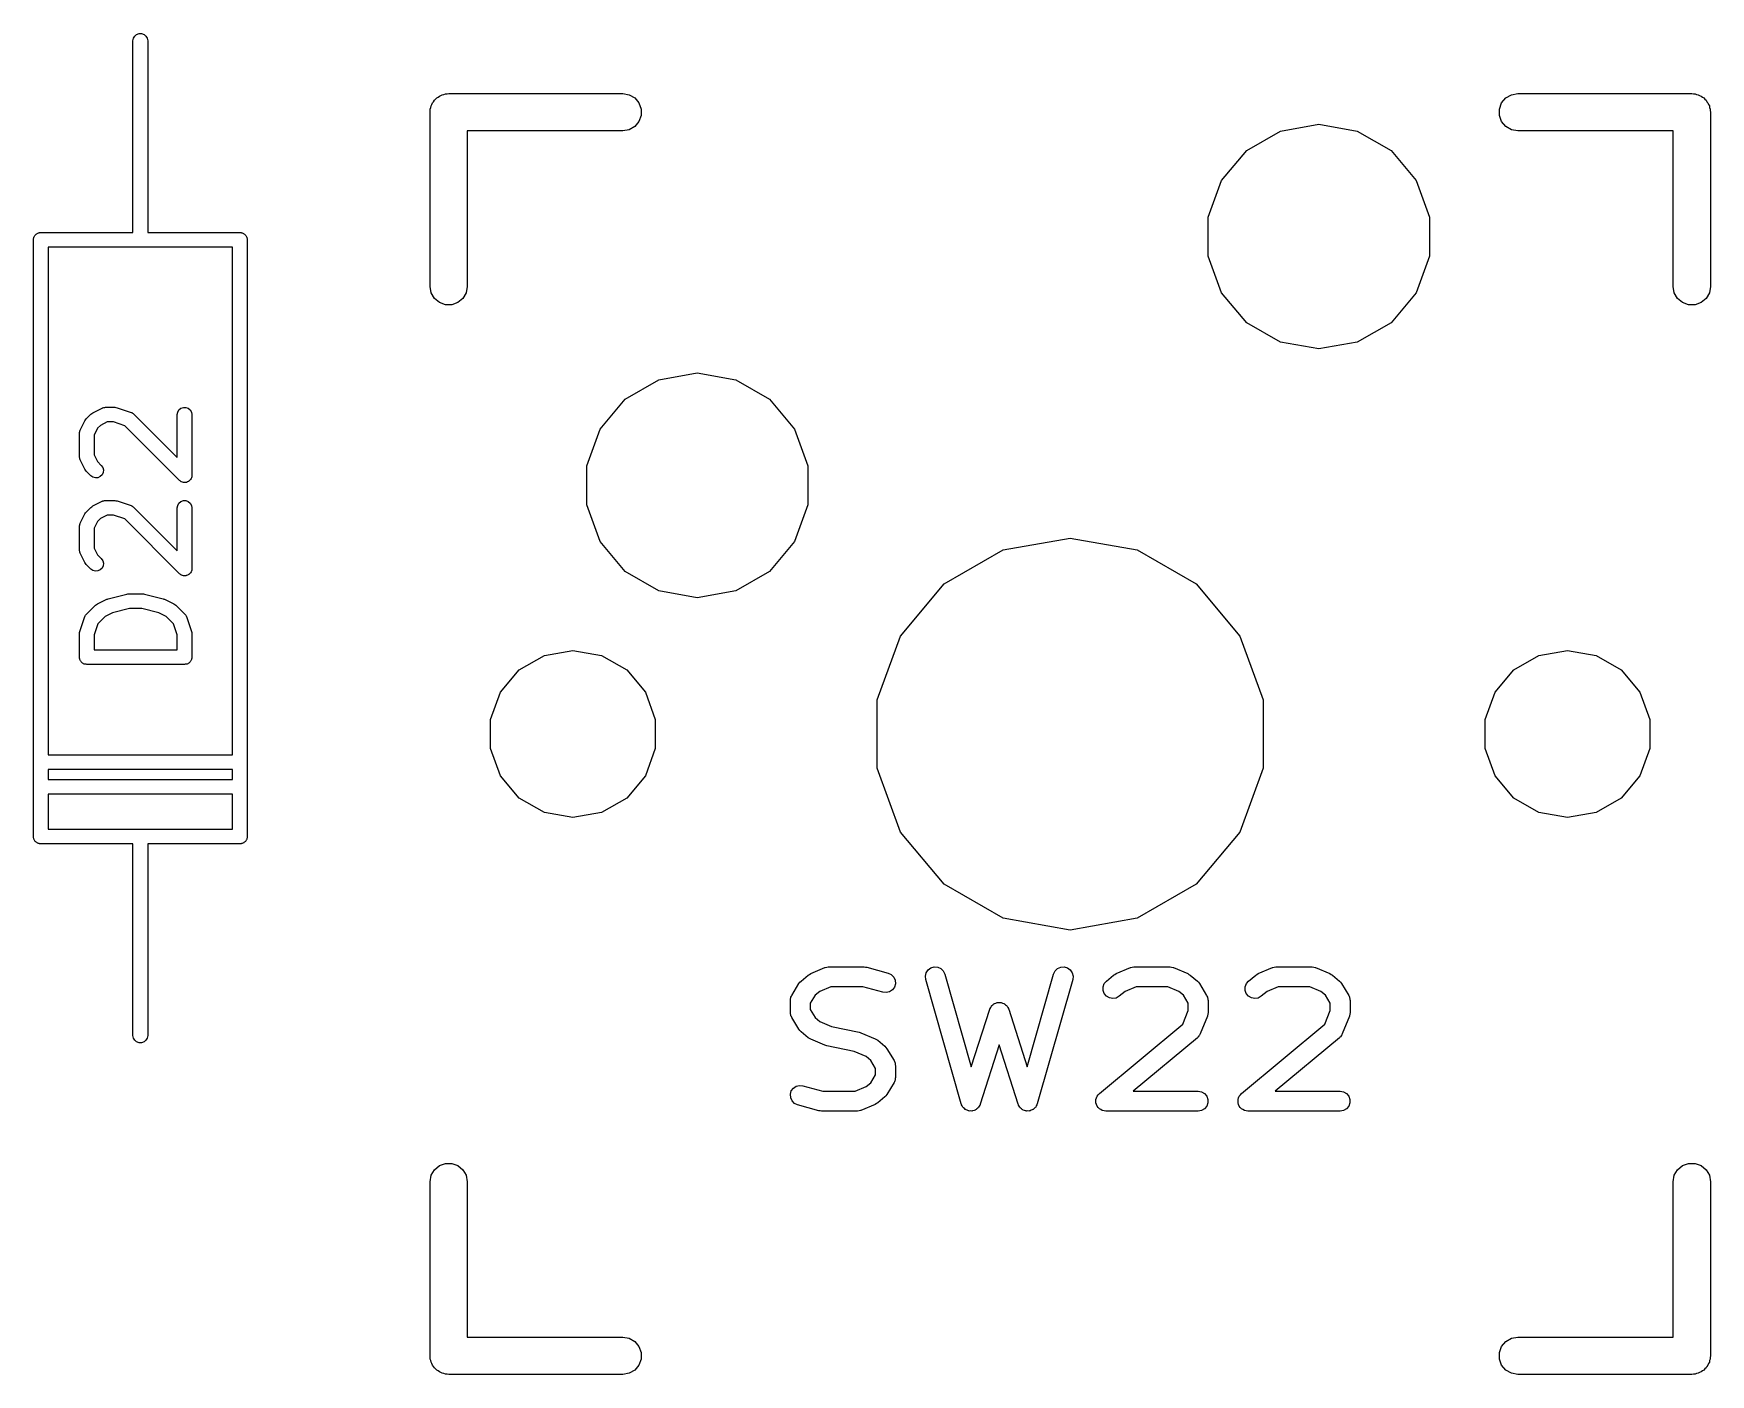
# Model space of a CAD drawing. Extents: x 30 to 168, y -145 to -27.
# Drawn here: x 57.91 to 75.04, y -85.54 to -71.85 of the extents above; entities that cross this region are included whole.
import ezdxf

# ---------------------------------------------------------------- set-up
doc = ezdxf.new("R2010")
doc.units = 0
doc.header["$MEASUREMENT"] = 0
doc.layers.add('BLACK', color=7, linetype='CONTINUOUS')

msp = doc.modelspace()

# ---------------------------------------------------------------- linework, layer by layer
at = {"layer": 'Black'}
for p, q in [((58.925, -71.92), (58.9295, -71.8943)), ((58.925, -73.19), (58.925, -71.92)), ((58.9295, -71.8943), (58.9425, -71.8718)), ((58.9425, -71.8718), (58.9625, -71.855)), ((58.9625, -71.855), (58.987, -71.8461)), ((58.987, -71.8461), (59.013, -71.8461)), ((59.013, -71.8461), (59.0375, -71.855)), ((59.0375, -71.855), (59.0575, -71.8718)), ((59.0575, -71.8718), (59.0705, -71.8943)), ((59.0705, -71.8943), (59.075, -71.92)), ((59.075, -71.92), (59.075, -73.19)), ((62.1013, -72.4681), (62.1169, -72.4624)), ((62.1169, -72.4624), (62.1336, -72.4624)), ((62.1336, -72.4624), (62.15, -72.4595)), ((62.15, -72.4595), (63.928, -72.4595)), ((63.928, -72.4595), (63.9932, -72.471)), ((73.0068, -72.471), (73.072, -72.4595)), ((73.072, -72.4595), (74.85, -72.4595)), ((74.85, -72.4595), (74.8664, -72.4624)), ((74.8664, -72.4624), (74.8831, -72.4624)), ((74.8831, -72.4624), (74.8987, -72.4681)), ((61.9595, -72.65), (61.9624, -72.6336)), ((61.9624, -72.6169), (61.9681, -72.6013)), ((61.9624, -72.6336), (61.9624, -72.6169)), ((61.9681, -72.6013), (61.971, -72.5848)), ((61.971, -72.5848), (61.9793, -72.5704)), ((61.9793, -72.5704), (61.985, -72.5547)), ((61.985, -72.5547), (61.9957, -72.542)), ((61.9957, -72.542), (62.0041, -72.5275)), ((62.0041, -72.5275), (62.0168, -72.5168)), ((62.0168, -72.5168), (62.0275, -72.5041)), ((62.0275, -72.5041), (62.042, -72.4957)), ((62.042, -72.4957), (62.0547, -72.485)), ((62.0547, -72.485), (62.0704, -72.4793)), ((62.0704, -72.4793), (62.0848, -72.471)), ((62.0848, -72.471), (62.1013, -72.4681)), ((63.9932, -72.471), (64.0505, -72.5041)), ((64.0505, -72.5041), (64.093, -72.5547)), ((64.093, -72.5547), (64.1156, -72.6169)), ((64.1156, -72.6169), (64.1156, -72.6831)), ((72.8844, -72.6169), (72.907, -72.5547)), ((72.8844, -72.6831), (72.8844, -72.6169)), ((72.907, -72.5547), (72.9495, -72.5041)), ((72.9495, -72.5041), (73.0068, -72.471)), ((74.8987, -72.4681), (74.9152, -72.471)), ((74.9152, -72.471), (74.9296, -72.4793)), ((74.9296, -72.4793), (74.9453, -72.485)), ((74.9453, -72.485), (74.958, -72.4957)), ((74.958, -72.4957), (74.9725, -72.5041)), ((74.9725, -72.5041), (74.9832, -72.5168)), ((74.9832, -72.5168), (74.9959, -72.5275)), ((74.9959, -72.5275), (75.0043, -72.542)), ((75.0043, -72.542), (75.015, -72.5547)), ((75.015, -72.5547), (75.0207, -72.5704)), ((75.0207, -72.5704), (75.029, -72.5848)), ((75.029, -72.5848), (75.0319, -72.6013)), ((75.0319, -72.6013), (75.0376, -72.6169)), ((75.0376, -72.6169), (75.0376, -72.6336)), ((75.0376, -72.6336), (75.0405, -72.65)), ((61.9595, -74.428), (61.9595, -72.65)), ((64.0505, -72.7959), (63.9932, -72.829)), ((64.093, -72.7452), (64.0505, -72.7959)), ((64.1156, -72.6831), (64.093, -72.7452)), ((70.6476, -72.8418), (71.04, -72.7726)), ((71.04, -72.7726), (71.4324, -72.8418)), ((72.907, -72.7452), (72.8844, -72.6831)), ((72.9495, -72.7959), (72.907, -72.7452)), ((73.0068, -72.829), (72.9495, -72.7959)), ((75.0405, -72.65), (75.0405, -74.428)), ((63.928, -72.8405), (62.3405, -72.8405)), ((62.3405, -72.8405), (62.3405, -74.428)), ((63.9932, -72.829), (63.928, -72.8405)), ((70.3025, -73.0411), (70.6476, -72.8418)), ((71.4324, -72.8418), (71.7775, -73.0411)), ((73.072, -72.8405), (73.0068, -72.829)), ((74.6595, -72.8405), (73.072, -72.8405)), ((74.6595, -74.428), (74.6595, -72.8405)), ((70.0464, -73.3463), (70.3025, -73.0411)), ((71.7775, -73.0411), (72.0336, -73.3463)), ((58.925, -73.877), (58.925, -73.19)), ((59.075, -73.19), (59.075, -73.877)), ((69.9101, -73.7208), (70.0464, -73.3463)), ((72.0336, -73.3463), (72.1699, -73.7208)), ((69.9101, -74.1192), (69.9101, -73.7208)), ((72.1699, -73.7208), (72.1699, -74.1192)), ((57.909, -73.952), (57.9101, -73.9455)), ((57.909, -80.048), (57.909, -73.952)), ((57.9101, -73.939), (57.9124, -73.9328)), ((57.9101, -73.9455), (57.9101, -73.939)), ((57.9124, -73.9328), (57.9135, -73.9263)), ((57.9135, -73.9263), (57.9168, -73.9207)), ((57.9168, -73.9207), (57.919, -73.9145)), ((57.919, -73.9145), (57.9233, -73.9095)), ((57.9233, -73.9095), (57.9265, -73.9038)), ((57.9265, -73.9038), (57.9316, -73.8996)), ((57.9316, -73.8996), (57.9358, -73.8945)), ((57.9358, -73.8945), (57.9415, -73.8913)), ((57.9415, -73.8913), (57.9465, -73.887)), ((57.9465, -73.887), (57.9527, -73.8848)), ((57.9527, -73.8848), (57.9583, -73.8815)), ((57.9583, -73.8815), (57.9648, -73.8804)), ((57.9648, -73.8804), (57.971, -73.8781)), ((57.971, -73.8781), (57.9775, -73.8781)), ((57.9775, -73.8781), (57.984, -73.877)), ((57.984, -73.877), (58.925, -73.877)), ((59.075, -73.877), (60.016, -73.877)), ((60.016, -73.877), (60.0225, -73.8781)), ((60.0225, -73.8781), (60.029, -73.8781)), ((60.029, -73.8781), (60.0352, -73.8804)), ((60.0352, -73.8804), (60.0417, -73.8815)), ((60.0417, -73.8815), (60.0473, -73.8848)), ((60.0473, -73.8848), (60.0535, -73.887)), ((60.0535, -73.887), (60.0585, -73.8913)), ((60.0585, -73.8913), (60.0642, -73.8945)), ((60.0642, -73.8945), (60.0684, -73.8996)), ((60.0684, -73.8996), (60.0735, -73.9038)), ((60.0735, -73.9038), (60.0767, -73.9095)), ((60.0767, -73.9095), (60.081, -73.9145)), ((60.081, -73.9145), (60.0832, -73.9207)), ((60.0832, -73.9207), (60.0865, -73.9263)), ((60.0865, -73.9263), (60.0876, -73.9328)), ((60.0876, -73.9328), (60.0899, -73.939)), ((60.0899, -73.939), (60.0899, -73.9455)), ((60.0899, -73.9455), (60.091, -73.952)), ((60.091, -73.952), (60.091, -80.048)), ((59, -74.027), (58.059, -74.027)), ((58.059, -74.027), (58.059, -79.211)), ((59.941, -74.027), (59, -74.027)), ((59.941, -79.211), (59.941, -74.027)), ((70.0464, -74.4937), (69.9101, -74.1192)), ((72.1699, -74.1192), (72.0336, -74.4937)), ((61.971, -74.4932), (61.9595, -74.428)), ((62.0041, -74.5505), (61.971, -74.4932)), ((62.329, -74.4932), (62.2959, -74.5505)), ((62.3405, -74.428), (62.329, -74.4932)), ((70.3025, -74.7989), (70.0464, -74.4937)), ((72.0336, -74.4937), (71.7775, -74.7989)), ((74.671, -74.4932), (74.6595, -74.428)), ((74.7041, -74.5505), (74.671, -74.4932)), ((75.029, -74.4932), (74.9959, -74.5505)), ((75.0405, -74.428), (75.029, -74.4932)), ((62.0547, -74.593), (62.0041, -74.5505)), ((62.1169, -74.6156), (62.0547, -74.593)), ((62.1831, -74.6156), (62.1169, -74.6156)), ((62.2452, -74.593), (62.1831, -74.6156)), ((62.2959, -74.5505), (62.2452, -74.593)), ((74.7548, -74.593), (74.7041, -74.5505)), ((74.8169, -74.6156), (74.7548, -74.593)), ((74.8831, -74.6156), (74.8169, -74.6156)), ((74.9453, -74.593), (74.8831, -74.6156)), ((74.9959, -74.5505), (74.9453, -74.593)), ((70.6476, -74.9982), (70.3025, -74.7989)), ((71.7775, -74.7989), (71.4324, -74.9982)), ((71.04, -75.0674), (70.6476, -74.9982)), ((71.4324, -74.9982), (71.04, -75.0674)), ((64.2976, -75.3818), (64.69, -75.3126)), ((64.69, -75.3126), (65.0824, -75.3818)), ((63.9525, -75.5811), (64.2976, -75.3818)), ((65.0824, -75.3818), (65.4275, -75.5811)), ((58.5044, -75.7258), (58.5141, -75.7186)), ((58.5141, -75.7186), (58.6093, -75.671)), ((58.6093, -75.671), (58.6135, -75.6698)), ((58.6135, -75.6698), (58.6172, -75.6676)), ((58.6172, -75.6676), (58.6259, -75.6661)), ((58.6259, -75.6661), (58.6343, -75.6636)), ((58.6343, -75.6636), (58.6386, -75.6638)), ((58.6386, -75.6638), (58.6429, -75.6631)), ((58.6429, -75.6631), (58.7381, -75.6631)), ((58.7381, -75.6631), (58.7499, -75.6652)), ((58.7499, -75.6652), (58.7618, -75.6669)), ((58.7618, -75.6669), (58.9047, -75.7146)), ((58.9047, -75.7146), (58.9085, -75.7166)), ((58.9085, -75.7166), (58.9126, -75.7177)), ((58.9126, -75.7177), (58.9198, -75.7228)), ((59.3774, -75.7381), (59.3819, -75.7124)), ((59.3819, -75.7124), (59.3949, -75.6899)), ((59.3949, -75.6899), (59.4149, -75.6731)), ((59.4149, -75.6731), (59.4394, -75.6642)), ((59.4394, -75.6642), (59.4654, -75.6642)), ((59.4654, -75.6642), (59.4899, -75.6731)), ((59.4899, -75.6731), (59.5098, -75.6899)), ((59.5098, -75.6899), (59.5229, -75.7124)), ((59.5229, -75.7124), (59.5274, -75.7381)), ((63.6964, -75.8863), (63.9525, -75.5811)), ((65.4275, -75.5811), (65.6836, -75.8863)), ((58.3853, -75.895), (58.4329, -75.7998)), ((58.4329, -75.7998), (58.4401, -75.7901)), ((58.4401, -75.7901), (58.447, -75.7803)), ((58.447, -75.7803), (58.4946, -75.7327)), ((58.4946, -75.7327), (58.5044, -75.7258)), ((58.5616, -75.8778), (58.5274, -75.9463)), ((58.592, -75.8474), (58.5616, -75.8778)), ((58.6606, -75.8131), (58.592, -75.8474)), ((58.7259, -75.8131), (58.6606, -75.8131)), ((58.8404, -75.8513), (58.7259, -75.8131)), ((59.3993, -76.4102), (58.8404, -75.8513)), ((58.9198, -75.7228), (58.9276, -75.727)), ((58.9276, -75.727), (58.9304, -75.7302)), ((58.9304, -75.7302), (58.934, -75.7327)), ((58.934, -75.7327), (59.3774, -76.1761)), ((59.3774, -76.1761), (59.3774, -75.7381)), ((59.5274, -75.7381), (59.5274, -76.3571)), ((63.5601, -76.2608), (63.6964, -75.8863)), ((65.6836, -75.8863), (65.8199, -76.2608)), ((58.3774, -75.9286), (58.3781, -75.9243)), ((58.3774, -76.1667), (58.3774, -75.9286)), ((58.3779, -75.92), (58.3804, -75.9116)), ((58.3781, -75.9243), (58.3779, -75.92)), ((58.3804, -75.9116), (58.3819, -75.9029)), ((58.3819, -75.9029), (58.3841, -75.8992)), ((58.3841, -75.8992), (58.3853, -75.895)), ((58.5274, -75.9463), (58.5274, -76.149)), ((58.3781, -76.1709), (58.3774, -76.1667)), ((58.3779, -76.1752), (58.3781, -76.1709)), ((58.3804, -76.1837), (58.3779, -76.1752)), ((58.3819, -76.1923), (58.3804, -76.1837)), ((58.3841, -76.1961), (58.3819, -76.1923)), ((58.3853, -76.2002), (58.3841, -76.1961)), ((58.4329, -76.2954), (58.3853, -76.2002)), ((58.5274, -76.149), (58.5616, -76.2175)), ((58.5616, -76.2175), (58.6007, -76.2565)), ((58.4401, -76.3051), (58.4329, -76.2954)), ((58.447, -76.3149), (58.4401, -76.3051)), ((58.4946, -76.3626), (58.447, -76.3149)), ((58.5159, -76.3775), (58.4946, -76.3626)), ((58.5411, -76.3842), (58.5159, -76.3775)), ((58.567, -76.382), (58.5411, -76.3842)), ((58.5906, -76.371), (58.567, -76.382)), ((58.6091, -76.3525), (58.5906, -76.371)), ((58.6007, -76.2565), (58.6156, -76.2778)), ((58.6201, -76.3289), (58.6091, -76.3525)), ((58.6156, -76.2778), (58.6223, -76.303)), ((58.6223, -76.303), (58.6201, -76.3289)), ((59.5098, -76.4054), (59.5023, -76.4116)), ((59.5115, -76.4025), (59.5098, -76.4054)), ((59.5138, -76.4002), (59.5115, -76.4025)), ((59.518, -76.3913), (59.5138, -76.4002)), ((59.5229, -76.3828), (59.518, -76.3913)), ((59.5234, -76.3795), (59.5229, -76.3828)), ((59.5248, -76.3766), (59.5234, -76.3795)), ((59.5257, -76.3668), (59.5248, -76.3766)), ((59.5274, -76.3571), (59.5257, -76.3668)), ((63.5601, -76.6592), (63.5601, -76.2608)), ((65.8199, -76.2608), (65.8199, -76.6592)), ((59.4074, -76.4158), (59.3993, -76.4102)), ((59.4149, -76.4221), (59.4074, -76.4158)), ((59.418, -76.4232), (59.4149, -76.4221)), ((59.4207, -76.4251), (59.418, -76.4232)), ((59.4302, -76.4277), (59.4207, -76.4251)), ((59.4394, -76.431), (59.4302, -76.4277)), ((59.4427, -76.431), (59.4394, -76.431)), ((59.4458, -76.4319), (59.4427, -76.431)), ((59.4556, -76.431), (59.4458, -76.4319)), ((59.4654, -76.431), (59.4556, -76.431)), ((59.4685, -76.4299), (59.4654, -76.431)), ((59.4718, -76.4296), (59.4685, -76.4299)), ((59.4807, -76.4254), (59.4718, -76.4296)), ((59.4899, -76.4221), (59.4807, -76.4254)), ((59.4924, -76.42), (59.4899, -76.4221)), ((59.4954, -76.4186), (59.4924, -76.42)), ((59.5023, -76.4116), (59.4954, -76.4186)), ((58.4329, -76.7522), (58.4401, -76.7425)), ((58.4401, -76.7425), (58.447, -76.7327)), ((58.447, -76.7327), (58.4946, -76.6851)), ((58.4946, -76.6851), (58.5044, -76.6782)), ((58.5044, -76.6782), (58.5141, -76.671)), ((58.5141, -76.671), (58.6093, -76.6234)), ((58.6093, -76.6234), (58.6135, -76.6222)), ((58.6135, -76.6222), (58.6172, -76.62)), ((58.6172, -76.62), (58.6259, -76.6185)), ((58.6259, -76.6185), (58.6343, -76.616)), ((58.6343, -76.616), (58.6386, -76.6162)), ((58.6386, -76.6162), (58.6429, -76.6155)), ((58.6429, -76.6155), (58.7381, -76.6155)), ((58.7381, -76.6155), (58.7499, -76.6176)), ((58.7499, -76.6176), (58.7618, -76.6193)), ((58.7618, -76.6193), (58.9047, -76.6669)), ((58.9047, -76.6669), (58.9085, -76.669)), ((58.9085, -76.669), (58.9126, -76.6701)), ((58.9126, -76.6701), (58.9198, -76.6752)), ((58.9198, -76.6752), (58.9276, -76.6793)), ((58.9276, -76.6793), (58.9304, -76.6826)), ((58.9304, -76.6826), (58.934, -76.6851)), ((58.934, -76.6851), (59.3774, -77.1285)), ((59.3774, -76.6905), (59.3819, -76.6648)), ((59.3774, -77.1285), (59.3774, -76.6905)), ((59.3819, -76.6648), (59.3949, -76.6423)), ((59.3949, -76.6423), (59.4149, -76.6255)), ((59.4149, -76.6255), (59.4394, -76.6166)), ((59.4394, -76.6166), (59.4654, -76.6166)), ((59.4654, -76.6166), (59.4899, -76.6255)), ((59.4899, -76.6255), (59.5098, -76.6423)), ((59.5098, -76.6423), (59.5229, -76.6648)), ((59.5229, -76.6648), (59.5274, -76.6905)), ((59.5274, -76.6905), (59.5274, -77.3095)), ((63.6964, -77.0337), (63.5601, -76.6592)), ((65.8199, -76.6592), (65.6836, -77.0337)), ((58.3774, -76.881), (58.3781, -76.8767)), ((58.3774, -77.119), (58.3774, -76.881)), ((58.3779, -76.8724), (58.3804, -76.864)), ((58.3781, -76.8767), (58.3779, -76.8724)), ((58.3804, -76.864), (58.3819, -76.8553)), ((58.3819, -76.8553), (58.3841, -76.8516)), ((58.3841, -76.8516), (58.3853, -76.8474)), ((58.3853, -76.8474), (58.4329, -76.7522)), ((58.5616, -76.8301), (58.5274, -76.8987)), ((58.5274, -76.8987), (58.5274, -77.1013)), ((58.592, -76.7997), (58.5616, -76.8301)), ((58.6606, -76.7655), (58.592, -76.7997)), ((58.7259, -76.7655), (58.6606, -76.7655)), ((58.8404, -76.8036), (58.7259, -76.7655)), ((59.3993, -77.3626), (58.8404, -76.8036)), ((63.9525, -77.3389), (63.6964, -77.0337)), ((65.6836, -77.0337), (65.4275, -77.3389)), ((67.8154, -77.1192), (68.5, -76.9985)), ((68.5, -76.9985), (69.1846, -77.1192)), ((58.3781, -77.1233), (58.3774, -77.119)), ((58.3779, -77.1276), (58.3781, -77.1233)), ((58.3804, -77.136), (58.3779, -77.1276)), ((58.3819, -77.1447), (58.3804, -77.136)), ((58.3841, -77.1484), (58.3819, -77.1447)), ((58.3853, -77.1526), (58.3841, -77.1484)), ((58.4329, -77.2478), (58.3853, -77.1526)), ((58.4401, -77.2575), (58.4329, -77.2478)), ((58.447, -77.2673), (58.4401, -77.2575)), ((58.5274, -77.1013), (58.5616, -77.1699)), ((58.5616, -77.1699), (58.6007, -77.2089)), ((58.6007, -77.2089), (58.6156, -77.2302)), ((58.6156, -77.2302), (58.6223, -77.2554)), ((58.6223, -77.2554), (58.6201, -77.2813)), ((67.2134, -77.4667), (67.8154, -77.1192)), ((69.1846, -77.1192), (69.7865, -77.4667)), ((58.4946, -77.3149), (58.447, -77.2673)), ((58.5159, -77.3299), (58.4946, -77.3149)), ((58.5411, -77.3366), (58.5159, -77.3299)), ((58.567, -77.3343), (58.5411, -77.3366)), ((58.5906, -77.3233), (58.567, -77.3343)), ((58.6091, -77.3049), (58.5906, -77.3233)), ((58.6201, -77.2813), (58.6091, -77.3049)), ((59.4074, -77.3682), (59.3993, -77.3626)), ((59.4149, -77.3745), (59.4074, -77.3682)), ((59.418, -77.3756), (59.4149, -77.3745)), ((59.4207, -77.3775), (59.418, -77.3756)), ((59.4302, -77.38), (59.4207, -77.3775)), ((59.4394, -77.3834), (59.4302, -77.38)), ((59.4427, -77.3834), (59.4394, -77.3834)), ((59.4458, -77.3842), (59.4427, -77.3834)), ((59.4556, -77.3834), (59.4458, -77.3842)), ((59.4654, -77.3834), (59.4556, -77.3834)), ((59.4685, -77.3823), (59.4654, -77.3834)), ((59.4718, -77.382), (59.4685, -77.3823)), ((59.4807, -77.3778), (59.4718, -77.382)), ((59.4899, -77.3745), (59.4807, -77.3778)), ((59.4924, -77.3724), (59.4899, -77.3745)), ((59.4954, -77.371), (59.4924, -77.3724)), ((59.5023, -77.364), (59.4954, -77.371)), ((59.5098, -77.3577), (59.5023, -77.364)), ((59.5115, -77.3549), (59.5098, -77.3577)), ((59.5138, -77.3525), (59.5115, -77.3549)), ((59.518, -77.3437), (59.5138, -77.3525)), ((59.5229, -77.3352), (59.518, -77.3437)), ((59.5234, -77.3319), (59.5229, -77.3352)), ((59.5248, -77.3289), (59.5234, -77.3319)), ((59.5257, -77.3192), (59.5248, -77.3289)), ((59.5274, -77.3095), (59.5257, -77.3192)), ((64.2976, -77.5382), (63.9525, -77.3389)), ((65.4275, -77.3389), (65.0824, -77.5382)), ((58.6723, -77.6177), (58.8628, -77.5701)), ((58.8628, -77.5701), (58.8719, -77.5695)), ((58.8719, -77.5695), (58.881, -77.5679)), ((58.881, -77.5679), (59.0238, -77.5679)), ((59.0238, -77.5679), (59.0328, -77.5695)), ((59.0328, -77.5695), (59.042, -77.5701)), ((59.042, -77.5701), (59.2325, -77.6177)), ((64.69, -77.6074), (64.2976, -77.5382)), ((65.0824, -77.5382), (64.69, -77.6074)), ((66.7666, -77.9992), (67.2134, -77.4667)), ((69.7865, -77.4667), (70.2334, -77.9992)), ((58.447, -77.7803), (58.5422, -77.6851)), ((58.5422, -77.6851), (58.552, -77.6782)), ((58.552, -77.6782), (58.5617, -77.671)), ((58.5617, -77.671), (58.6569, -77.6234)), ((58.7167, -77.7612), (58.6397, -77.7997)), ((58.6569, -77.6234), (58.6648, -77.6211)), ((58.6648, -77.6211), (58.6723, -77.6177)), ((58.8902, -77.7179), (58.7167, -77.7612)), ((59.0146, -77.7179), (58.8902, -77.7179)), ((59.1881, -77.7612), (59.0146, -77.7179)), ((59.2651, -77.7997), (59.1881, -77.7612)), ((59.2325, -77.6177), (59.24, -77.6211)), ((59.24, -77.6211), (59.2478, -77.6234)), ((59.2478, -77.6234), (59.3431, -77.671)), ((59.3431, -77.671), (59.3527, -77.6782)), ((59.3527, -77.6782), (59.3626, -77.6851)), ((59.3626, -77.6851), (59.4578, -77.7803)), ((58.3812, -77.9525), (58.4288, -77.8096)), ((58.4288, -77.8096), (58.4309, -77.8058)), ((58.4309, -77.8058), (58.432, -77.8016)), ((58.432, -77.8016), (58.4371, -77.7944)), ((58.4371, -77.7944), (58.4413, -77.7867)), ((58.4413, -77.7867), (58.4445, -77.7838)), ((58.4445, -77.7838), (58.447, -77.7803)), ((58.5656, -77.8738), (58.5274, -77.9884)), ((58.6397, -77.7997), (58.5656, -77.8738)), ((59.3392, -77.8738), (59.2651, -77.7997)), ((59.3774, -77.9884), (59.3392, -77.8738)), ((59.4578, -77.7803), (59.4603, -77.7838)), ((59.4603, -77.7838), (59.4635, -77.7867)), ((59.4635, -77.7867), (59.4677, -77.7944)), ((59.4677, -77.7944), (59.4727, -77.8016)), ((59.4727, -77.8016), (59.4739, -77.8058)), ((59.4739, -77.8058), (59.4759, -77.8096)), ((59.4759, -77.8096), (59.5235, -77.9525)), ((58.3774, -77.9762), (58.3795, -77.9643)), ((58.3774, -78.2143), (58.3774, -77.9762)), ((58.3795, -77.9643), (58.3812, -77.9525)), ((58.5274, -77.9884), (58.5274, -78.1393)), ((59.3774, -78.1393), (59.3774, -77.9884)), ((59.5235, -77.9525), (59.5253, -77.9643)), ((59.5253, -77.9643), (59.5274, -77.9762)), ((59.5274, -77.9762), (59.5274, -78.2143)), ((66.5289, -78.6524), (66.7666, -77.9992)), ((70.2334, -77.9992), (70.4711, -78.6524)), ((58.3785, -78.2207), (58.3774, -78.2143)), ((58.3785, -78.2273), (58.3785, -78.2207)), ((58.3808, -78.2335), (58.3785, -78.2273)), ((58.3819, -78.2399), (58.3808, -78.2335)), ((58.3852, -78.2456), (58.3819, -78.2399)), ((58.3874, -78.2518), (58.3852, -78.2456)), ((58.3916, -78.2568), (58.3874, -78.2518)), ((58.3949, -78.2625), (58.3916, -78.2568)), ((58.4, -78.2667), (58.3949, -78.2625)), ((58.4042, -78.2717), (58.4, -78.2667)), ((58.4099, -78.275), (58.4042, -78.2717)), ((58.4149, -78.2792), (58.4099, -78.275)), ((58.421, -78.2815), (58.4149, -78.2792)), ((58.4267, -78.2848), (58.421, -78.2815)), ((58.4332, -78.2859), (58.4267, -78.2848)), ((58.4394, -78.2881), (58.4332, -78.2859)), ((58.4459, -78.2881), (58.4394, -78.2881)), ((58.4524, -78.2893), (58.4459, -78.2881)), ((59.4524, -78.2893), (58.4524, -78.2893)), ((58.5274, -78.1393), (59.3774, -78.1393)), ((59.4588, -78.2881), (59.4524, -78.2893)), ((59.4654, -78.2881), (59.4588, -78.2881)), ((59.4716, -78.2859), (59.4654, -78.2881)), ((59.478, -78.2848), (59.4716, -78.2859)), ((59.4837, -78.2815), (59.478, -78.2848)), ((59.4899, -78.2792), (59.4837, -78.2815)), ((59.4949, -78.275), (59.4899, -78.2792)), ((59.5006, -78.2717), (59.4949, -78.275)), ((59.5048, -78.2667), (59.5006, -78.2717)), ((59.5098, -78.2625), (59.5048, -78.2667)), ((59.5131, -78.2568), (59.5098, -78.2625)), ((59.5173, -78.2518), (59.5131, -78.2568)), ((59.5196, -78.2456), (59.5173, -78.2518)), ((59.5229, -78.2399), (59.5196, -78.2456)), ((59.524, -78.2335), (59.5229, -78.2399)), ((59.5262, -78.2273), (59.524, -78.2335)), ((59.5274, -78.2143), (59.5262, -78.2207)), ((59.5262, -78.2207), (59.5262, -78.2273)), ((62.871, -78.3457), (63.1279, -78.1974)), ((63.1279, -78.1974), (63.42, -78.1458)), ((63.42, -78.1458), (63.7121, -78.1974)), ((63.7121, -78.1974), (63.969, -78.3457)), ((73.031, -78.3457), (73.2879, -78.1974)), ((73.2879, -78.1974), (73.58, -78.1458)), ((73.58, -78.1458), (73.8721, -78.1974)), ((73.8721, -78.1974), (74.129, -78.3457)), ((62.6803, -78.5729), (62.871, -78.3457)), ((63.969, -78.3457), (64.1597, -78.5729)), ((72.8403, -78.5729), (73.031, -78.3457)), ((74.129, -78.3457), (74.3197, -78.5729)), ((62.5788, -78.8517), (62.6803, -78.5729)), ((64.1597, -78.5729), (64.2612, -78.8517)), ((72.7388, -78.8517), (72.8403, -78.5729)), ((74.3197, -78.5729), (74.4212, -78.8517)), ((66.5289, -79.3476), (66.5289, -78.6524)), ((70.4711, -78.6524), (70.4711, -79.3476)), ((62.5788, -79.1483), (62.5788, -78.8517)), ((64.2612, -78.8517), (64.2612, -79.1483)), ((72.7388, -79.1483), (72.7388, -78.8517)), ((74.4212, -78.8517), (74.4212, -79.1483)), ((58.059, -79.211), (59.941, -79.211)), ((62.6803, -79.4271), (62.5788, -79.1483)), ((64.2612, -79.1483), (64.1597, -79.4271)), ((72.8403, -79.4271), (72.7388, -79.1483)), ((74.4212, -79.1483), (74.3197, -79.4271)), ((58.059, -79.361), (58.059, -79.465)), ((59.941, -79.361), (58.059, -79.361)), ((58.059, -79.465), (59.941, -79.465)), ((59.941, -79.465), (59.941, -79.361)), ((62.871, -79.6543), (62.6803, -79.4271)), ((64.1597, -79.4271), (63.969, -79.6543)), ((66.7666, -80.0008), (66.5289, -79.3476)), ((70.4711, -79.3476), (70.2334, -80.0008)), ((73.031, -79.6543), (72.8403, -79.4271)), ((74.3197, -79.4271), (74.129, -79.6543)), ((59.941, -79.615), (58.059, -79.615)), ((58.059, -79.615), (58.059, -79.973)), ((59.941, -79.973), (59.941, -79.615)), ((63.1279, -79.8026), (62.871, -79.6543)), ((63.969, -79.6543), (63.7121, -79.8026)), ((73.2879, -79.8026), (73.031, -79.6543)), ((74.129, -79.6543), (73.8721, -79.8026)), ((63.42, -79.8541), (63.1279, -79.8026)), ((63.7121, -79.8026), (63.42, -79.8541)), ((73.58, -79.8541), (73.2879, -79.8026)), ((73.8721, -79.8026), (73.58, -79.8541)), ((58.059, -79.973), (59, -79.973)), ((59, -79.973), (59.941, -79.973)), ((67.2134, -80.5332), (66.7666, -80.0008)), ((70.2334, -80.0008), (69.7865, -80.5332)), ((57.9101, -80.0545), (57.909, -80.048)), ((57.9101, -80.061), (57.9101, -80.0545)), ((57.9124, -80.0672), (57.9101, -80.061)), ((57.9135, -80.0737), (57.9124, -80.0672)), ((57.9168, -80.0793), (57.9135, -80.0737)), ((57.919, -80.0855), (57.9168, -80.0793)), ((57.9233, -80.0905), (57.919, -80.0855)), ((57.9265, -80.0962), (57.9233, -80.0905)), ((57.9316, -80.1004), (57.9265, -80.0962)), ((57.9358, -80.1055), (57.9316, -80.1004)), ((57.9415, -80.1087), (57.9358, -80.1055)), ((57.9465, -80.113), (57.9415, -80.1087)), ((57.9527, -80.1152), (57.9465, -80.113)), ((57.9583, -80.1185), (57.9527, -80.1152)), ((57.9648, -80.1196), (57.9583, -80.1185)), ((57.971, -80.1219), (57.9648, -80.1196)), ((57.9775, -80.1219), (57.971, -80.1219)), ((57.984, -80.123), (57.9775, -80.1219)), ((58.925, -80.123), (57.984, -80.123)), ((58.925, -80.81), (58.925, -80.123)), ((60.016, -80.123), (59.075, -80.123)), ((59.075, -80.123), (59.075, -80.81)), ((60.0225, -80.1219), (60.016, -80.123)), ((60.029, -80.1219), (60.0225, -80.1219)), ((60.0352, -80.1196), (60.029, -80.1219)), ((60.0417, -80.1185), (60.0352, -80.1196)), ((60.0473, -80.1152), (60.0417, -80.1185)), ((60.0535, -80.113), (60.0473, -80.1152)), ((60.0585, -80.1087), (60.0535, -80.113)), ((60.0642, -80.1055), (60.0585, -80.1087)), ((60.0684, -80.1004), (60.0642, -80.1055)), ((60.0735, -80.0962), (60.0684, -80.1004)), ((60.0767, -80.0905), (60.0735, -80.0962)), ((60.081, -80.0855), (60.0767, -80.0905)), ((60.0832, -80.0793), (60.081, -80.0855)), ((60.0865, -80.0737), (60.0832, -80.0793)), ((60.0876, -80.0672), (60.0865, -80.0737)), ((60.0899, -80.061), (60.0876, -80.0672)), ((60.091, -80.048), (60.0899, -80.0545)), ((60.0899, -80.0545), (60.0899, -80.061)), ((67.8154, -80.8808), (67.2134, -80.5332)), ((69.7865, -80.5332), (69.1846, -80.8808)), ((58.925, -82.08), (58.925, -80.81)), ((59.075, -80.81), (59.075, -82.08)), ((68.5, -81.0015), (67.8154, -80.8808)), ((69.1846, -80.8808), (68.5, -81.0015)), ((65.7277, -81.5482), (65.7388, -81.5354)), ((65.7388, -81.5354), (65.7498, -81.5224)), ((65.7498, -81.5224), (65.8224, -81.4619)), ((65.8224, -81.4619), (65.8356, -81.4544)), ((65.8356, -81.4544), (65.8484, -81.4462)), ((65.8484, -81.4462), (65.9935, -81.3857)), ((65.9935, -81.3857), (65.9958, -81.3852)), ((65.9958, -81.3852), (65.9978, -81.3841)), ((65.9978, -81.3841), (66.0129, -81.3814)), ((66.0129, -81.3814), (66.0279, -81.378)), ((66.0279, -81.378), (66.0303, -81.3783)), ((66.0303, -81.3783), (66.0326, -81.3779)), ((66.0326, -81.3779), (66.3954, -81.3779)), ((66.3954, -81.3779), (66.409, -81.3803)), ((66.409, -81.3803), (66.4226, -81.3816)), ((66.4226, -81.3816), (66.6403, -81.4421)), ((66.6403, -81.4421), (66.6722, -81.4573)), ((66.6722, -81.4573), (66.6969, -81.4825)), ((66.6969, -81.4825), (66.7115, -81.5146)), ((66.7115, -81.5146), (66.7143, -81.5498)), ((67.0198, -81.4723), (67.0284, -81.4381)), ((67.0235, -81.5074), (67.0198, -81.4723)), ((67.3863, -82.7774), (67.0235, -81.5074)), ((67.0284, -81.4381), (67.0481, -81.4089)), ((67.0481, -81.4089), (67.0767, -81.3882)), ((67.0767, -81.3882), (67.1106, -81.3785)), ((67.1106, -81.3785), (67.1458, -81.381)), ((67.1458, -81.381), (67.178, -81.3953)), ((67.178, -81.3953), (67.2034, -81.4199)), ((67.2034, -81.4199), (67.2188, -81.4516)), ((67.2188, -81.4516), (67.4895, -82.399)), ((68.0591, -82.399), (68.3297, -81.4516)), ((68.5251, -81.5074), (68.1623, -82.7774)), ((68.3297, -81.4516), (68.3452, -81.4199)), ((68.3452, -81.4199), (68.3705, -81.3953)), ((68.3705, -81.3953), (68.4028, -81.381)), ((68.4028, -81.381), (68.438, -81.3785)), ((68.438, -81.3785), (68.4719, -81.3882)), ((68.4719, -81.3882), (68.5004, -81.4089)), ((68.5004, -81.4089), (68.5202, -81.4381)), ((68.5202, -81.4381), (68.5288, -81.4723)), ((68.5288, -81.4723), (68.5251, -81.5074)), ((68.8476, -81.5494), (68.8704, -81.5224)), ((68.8704, -81.5224), (68.943, -81.4619)), ((68.943, -81.4619), (68.9561, -81.4544)), ((68.9561, -81.4544), (68.9689, -81.4462)), ((68.9689, -81.4462), (69.1141, -81.3857)), ((69.1141, -81.3857), (69.1164, -81.3852)), ((69.1164, -81.3852), (69.1184, -81.3841)), ((69.1184, -81.3841), (69.1335, -81.3814)), ((69.1335, -81.3814), (69.1485, -81.378)), ((69.1485, -81.378), (69.1508, -81.3783)), ((69.1508, -81.3783), (69.1531, -81.3779)), ((69.1531, -81.3779), (69.516, -81.3779)), ((69.516, -81.3779), (69.5183, -81.3783)), ((69.5183, -81.3783), (69.5206, -81.378)), ((69.5206, -81.378), (69.5356, -81.3814)), ((69.5356, -81.3814), (69.5507, -81.3841)), ((69.5507, -81.3841), (69.5528, -81.3852)), ((69.5528, -81.3852), (69.5551, -81.3857)), ((69.5551, -81.3857), (69.7002, -81.4462)), ((69.7002, -81.4462), (69.713, -81.4544)), ((69.713, -81.4544), (69.7262, -81.4619)), ((69.7262, -81.4619), (69.7988, -81.5224)), ((69.7988, -81.5224), (69.8097, -81.5354)), ((69.8097, -81.5354), (69.8208, -81.5482)), ((70.299, -81.5494), (70.3218, -81.5224)), ((70.3218, -81.5224), (70.3944, -81.4619)), ((70.3944, -81.4619), (70.4076, -81.4544)), ((70.4076, -81.4544), (70.4204, -81.4462)), ((70.4204, -81.4462), (70.5655, -81.3857)), ((70.5655, -81.3857), (70.5678, -81.3852)), ((70.5678, -81.3852), (70.5698, -81.3841)), ((70.5698, -81.3841), (70.5849, -81.3814)), ((70.5849, -81.3814), (70.5999, -81.378)), ((70.5999, -81.378), (70.6023, -81.3783)), ((70.6023, -81.3783), (70.6046, -81.3779)), ((70.6046, -81.3779), (70.9674, -81.3779)), ((70.9674, -81.3779), (70.9697, -81.3783)), ((70.9697, -81.3783), (70.9721, -81.378)), ((70.9721, -81.378), (70.9871, -81.3814)), ((70.9871, -81.3814), (71.0022, -81.3841)), ((71.0022, -81.3841), (71.0042, -81.3852)), ((71.0042, -81.3852), (71.0065, -81.3857)), ((71.0065, -81.3857), (71.1516, -81.4462)), ((71.1516, -81.4462), (71.1644, -81.4544)), ((71.1644, -81.4544), (71.1776, -81.4619)), ((71.1776, -81.4619), (71.2502, -81.5224)), ((71.2502, -81.5224), (71.2611, -81.5354)), ((71.2611, -81.5354), (71.2723, -81.5482)), ((65.6407, -81.7214), (65.6424, -81.7118)), ((65.6424, -81.7118), (65.6425, -81.7021)), ((65.6425, -81.7021), (65.6454, -81.6946)), ((65.6454, -81.6946), (65.6468, -81.6867)), ((65.6468, -81.6867), (65.6517, -81.6782)), ((65.6517, -81.6782), (65.6552, -81.6692)), ((65.6552, -81.6692), (65.7277, -81.5482)), ((65.8931, -81.6675), (65.8439, -81.7496)), ((65.9407, -81.6279), (65.8931, -81.6675)), ((66.0529, -81.5811), (65.9407, -81.6279)), ((66.3816, -81.5811), (66.0529, -81.5811)), ((66.5859, -81.6379), (66.3816, -81.5811)), ((66.6211, -81.6413), (66.5859, -81.6379)), ((66.6552, -81.6325), (66.6211, -81.6413)), ((66.6843, -81.6125), (66.6552, -81.6325)), ((66.7048, -81.5838), (66.6843, -81.6125)), ((66.7143, -81.5498), (66.7048, -81.5838)), ((68.8353, -81.6178), (68.8354, -81.5825)), ((68.8473, -81.651), (68.8353, -81.6178)), ((68.8354, -81.5825), (68.8476, -81.5494)), ((68.8699, -81.6781), (68.8473, -81.651)), ((68.9004, -81.6958), (68.8699, -81.6781)), ((68.9351, -81.7021), (68.9004, -81.6958)), ((68.9699, -81.6961), (68.9351, -81.7021)), ((69.0005, -81.6785), (68.9699, -81.6961)), ((69.0612, -81.6279), (69.0005, -81.6785)), ((69.1735, -81.5811), (69.0612, -81.6279)), ((69.4957, -81.5811), (69.1735, -81.5811)), ((69.6079, -81.6279), (69.4957, -81.5811)), ((69.6554, -81.6675), (69.6079, -81.6279)), ((69.7047, -81.7496), (69.6554, -81.6675)), ((69.8208, -81.5482), (69.8934, -81.6692)), ((69.8934, -81.6692), (69.8969, -81.6782)), ((69.8969, -81.6782), (69.9018, -81.6867)), ((69.9018, -81.6867), (69.9032, -81.6946)), ((69.9032, -81.6946), (69.906, -81.7021)), ((69.906, -81.7021), (69.9062, -81.7118)), ((69.9062, -81.7118), (69.9079, -81.7214)), ((70.2867, -81.6178), (70.2869, -81.5825)), ((70.2987, -81.651), (70.2867, -81.6178)), ((70.2869, -81.5825), (70.299, -81.5494)), ((70.3213, -81.6781), (70.2987, -81.651)), ((70.3518, -81.6958), (70.3213, -81.6781)), ((70.3865, -81.7021), (70.3518, -81.6958)), ((70.4213, -81.6961), (70.3865, -81.7021)), ((70.4519, -81.6785), (70.4213, -81.6961)), ((70.5127, -81.6279), (70.4519, -81.6785)), ((70.6249, -81.5811), (70.5127, -81.6279)), ((70.9471, -81.5811), (70.6249, -81.5811)), ((71.0593, -81.6279), (70.9471, -81.5811)), ((71.1069, -81.6675), (71.0593, -81.6279)), ((71.1561, -81.7496), (71.1069, -81.6675)), ((71.2723, -81.5482), (71.3448, -81.6692)), ((71.3448, -81.6692), (71.3483, -81.6782)), ((71.3483, -81.6782), (71.3532, -81.6867)), ((71.3532, -81.6867), (71.3546, -81.6946)), ((71.3546, -81.6946), (71.3575, -81.7021)), ((71.3575, -81.7021), (71.3576, -81.7118)), ((71.3576, -81.7118), (71.3593, -81.7214)), ((65.6407, -81.8424), (65.6407, -81.7214)), ((65.6424, -81.852), (65.6407, -81.8424)), ((65.6425, -81.8617), (65.6424, -81.852)), ((65.6454, -81.8692), (65.6425, -81.8617)), ((65.6468, -81.8771), (65.6454, -81.8692)), ((65.6517, -81.8856), (65.6468, -81.8771)), ((65.6552, -81.8947), (65.6517, -81.8856)), ((65.8439, -81.7496), (65.8439, -81.8142)), ((65.8439, -81.8142), (65.8931, -81.8963)), ((67.4895, -82.399), (67.6775, -81.8114)), ((67.6775, -81.8114), (67.6794, -81.8078)), ((67.6794, -81.8078), (67.6803, -81.8039)), ((67.6803, -81.8039), (67.6876, -81.7923)), ((67.6876, -81.7923), (67.6939, -81.7802)), ((67.6939, -81.7802), (67.6969, -81.7775)), ((67.6969, -81.7775), (67.6991, -81.7741)), ((67.6991, -81.7741), (67.7099, -81.7657)), ((67.7099, -81.7657), (67.7201, -81.7565)), ((67.7201, -81.7565), (67.7238, -81.7549)), ((67.7238, -81.7549), (67.727, -81.7525)), ((67.727, -81.7525), (67.74, -81.7483)), ((67.74, -81.7483), (67.7527, -81.7431)), ((67.7527, -81.7431), (67.7568, -81.7429)), ((67.7568, -81.7429), (67.7606, -81.7417)), ((67.7606, -81.7417), (67.7743, -81.7422)), ((67.7743, -81.7422), (67.788, -81.7417)), ((67.788, -81.7417), (67.7918, -81.7429)), ((67.7918, -81.7429), (67.7959, -81.7431)), ((67.7959, -81.7431), (67.8085, -81.7483)), ((67.8085, -81.7483), (67.8216, -81.7525)), ((67.8216, -81.7525), (67.8248, -81.7549)), ((67.8248, -81.7549), (67.8285, -81.7565)), ((67.8285, -81.7565), (67.8387, -81.7657)), ((67.8387, -81.7657), (67.8495, -81.7741)), ((67.8495, -81.7741), (67.8516, -81.7775)), ((67.8516, -81.7775), (67.8546, -81.7802)), ((67.8546, -81.7802), (67.861, -81.7923)), ((67.861, -81.7923), (67.8683, -81.8039)), ((67.8683, -81.8039), (67.8692, -81.8078)), ((67.8692, -81.8078), (67.8711, -81.8114)), ((67.8711, -81.8114), (68.0591, -82.399)), ((69.6489, -81.9622), (69.7047, -81.8228)), ((69.7047, -81.8228), (69.7047, -81.7496)), ((69.9006, -81.8801), (69.828, -82.0615)), ((69.9009, -81.8785), (69.9006, -81.8801)), ((69.9018, -81.8771), (69.9009, -81.8785)), ((69.9045, -81.8613), (69.9018, -81.8771)), ((69.9078, -81.8456), (69.9045, -81.8613)), ((69.9079, -81.8424), (69.9076, -81.844)), ((69.9076, -81.844), (69.9078, -81.8456)), ((69.9079, -81.7214), (69.9079, -81.8424)), ((71.1004, -81.9622), (71.1561, -81.8228)), ((71.1561, -81.8228), (71.1561, -81.7496)), ((71.352, -81.8801), (71.2795, -82.0615)), ((71.3524, -81.8785), (71.352, -81.8801)), ((71.3532, -81.8771), (71.3524, -81.8785)), ((71.356, -81.8613), (71.3532, -81.8771)), ((71.3593, -81.8456), (71.356, -81.8613)), ((71.3593, -81.8424), (71.359, -81.844)), ((71.359, -81.844), (71.3593, -81.8456)), ((71.3593, -81.7214), (71.3593, -81.8424)), ((65.7277, -82.0156), (65.6552, -81.8947)), ((65.7389, -82.0284), (65.7277, -82.0156)), ((65.7498, -82.0414), (65.7389, -82.0284)), ((65.8224, -82.1019), (65.7498, -82.0414)), ((65.8931, -81.8963), (65.9407, -81.9359)), ((65.9407, -81.9359), (66.0627, -81.9868)), ((66.0627, -81.9868), (66.3436, -82.0453)), ((66.3436, -82.0453), (66.3525, -82.0489)), ((66.3525, -82.0489), (66.3619, -82.051)), ((66.3619, -82.051), (66.5071, -82.1115)), ((68.7978, -82.6715), (69.6489, -81.9622)), ((70.2492, -82.6715), (71.1004, -81.9622)), ((58.9295, -82.1057), (58.925, -82.08)), ((58.9425, -82.1282), (58.9295, -82.1057)), ((58.9625, -82.145), (58.9425, -82.1282)), ((58.987, -82.1539), (58.9625, -82.145)), ((59.013, -82.1539), (58.987, -82.1539)), ((59.0375, -82.145), (59.013, -82.1539)), ((59.0575, -82.1282), (59.0375, -82.145)), ((59.0705, -82.1057), (59.0575, -82.1282)), ((59.075, -82.08), (59.0705, -82.1057)), ((65.8356, -82.1094), (65.8224, -82.1019)), ((65.8484, -82.1176), (65.8356, -82.1094)), ((65.9935, -82.1781), (65.8484, -82.1176)), ((66.0029, -82.1802), (65.9935, -82.1781)), ((66.0118, -82.1837), (66.0029, -82.1802)), ((66.2927, -82.2423), (66.0118, -82.1837)), ((66.5071, -82.1115), (66.5199, -82.1196)), ((66.5199, -82.1196), (66.533, -82.1272)), ((66.533, -82.1272), (66.6056, -82.1877)), ((66.6056, -82.1877), (66.6166, -82.2006)), ((66.6166, -82.2006), (66.6277, -82.2134)), ((66.6277, -82.2134), (66.7003, -82.3344)), ((67.7743, -82.1757), (67.5808, -82.7805)), ((67.9678, -82.7805), (67.7743, -82.1757)), ((69.7988, -82.1019), (69.1435, -82.6479)), ((69.8036, -82.0962), (69.7988, -82.1019)), ((69.8095, -82.0915), (69.8036, -82.0962)), ((69.8149, -82.0828), (69.8095, -82.0915)), ((69.8215, -82.0749), (69.8149, -82.0828)), ((69.8241, -82.0679), (69.8215, -82.0749)), ((69.828, -82.0615), (69.8241, -82.0679)), ((71.2502, -82.1019), (70.5949, -82.6479)), ((71.255, -82.0962), (71.2502, -82.1019)), ((71.2609, -82.0915), (71.255, -82.0962)), ((71.2663, -82.0828), (71.2609, -82.0915)), ((71.273, -82.0749), (71.2663, -82.0828)), ((71.2755, -82.0679), (71.273, -82.0749)), ((71.2795, -82.0615), (71.2755, -82.0679)), ((66.4148, -82.2931), (66.2927, -82.2423)), ((66.4623, -82.3327), (66.4148, -82.2931)), ((66.5115, -82.4148), (66.4623, -82.3327)), ((66.7003, -82.3344), (66.7037, -82.3435)), ((66.7037, -82.3435), (66.7086, -82.3519)), ((66.7086, -82.3519), (66.71, -82.3598)), ((66.71, -82.3598), (66.7129, -82.3673)), ((66.7129, -82.3673), (66.7131, -82.3771)), ((66.7131, -82.3771), (66.7147, -82.3867)), ((66.7147, -82.3867), (66.7147, -82.5076)), ((66.4148, -82.6012), (66.4623, -82.5615)), ((66.4623, -82.5615), (66.5115, -82.4795)), ((66.5115, -82.4795), (66.5115, -82.4148)), ((66.7003, -82.5599), (66.6277, -82.6808)), ((66.7037, -82.5508), (66.7003, -82.5599)), ((66.7086, -82.5424), (66.7037, -82.5508)), ((66.71, -82.5344), (66.7086, -82.5424)), ((66.7129, -82.5269), (66.71, -82.5344)), ((66.7131, -82.5172), (66.7129, -82.5269)), ((66.7147, -82.5076), (66.7131, -82.5172)), ((65.6412, -82.6793), (65.6506, -82.6453)), ((65.6439, -82.7144), (65.6412, -82.6793)), ((65.6585, -82.7466), (65.6439, -82.7144)), ((65.6506, -82.6453), (65.6711, -82.6166)), ((65.6711, -82.6166), (65.7002, -82.5966)), ((65.7002, -82.5966), (65.7344, -82.5878)), ((65.7344, -82.5878), (65.7695, -82.5912)), ((65.7695, -82.5912), (65.9738, -82.6479)), ((65.9738, -82.6479), (66.3025, -82.6479)), ((66.3025, -82.6479), (66.4148, -82.6012)), ((66.6056, -82.7066), (66.533, -82.7671)), ((66.6166, -82.6937), (66.6056, -82.7066)), ((66.6277, -82.6808), (66.6166, -82.6937)), ((68.7628, -82.7319), (68.7629, -82.7317)), ((68.7628, -82.7492), (68.7628, -82.7319)), ((68.7629, -82.7315), (68.7689, -82.7151)), ((68.7629, -82.7317), (68.7629, -82.7315)), ((68.7689, -82.7151), (68.7749, -82.6987)), ((68.7749, -82.6987), (68.775, -82.6986)), ((68.775, -82.6984), (68.7864, -82.685)), ((68.775, -82.6986), (68.775, -82.6984)), ((68.7864, -82.685), (68.7976, -82.6717)), ((68.7976, -82.6717), (68.7977, -82.6716)), ((68.7977, -82.6716), (68.7978, -82.6715)), ((69.1435, -82.6479), (69.8063, -82.6479)), ((69.8063, -82.6479), (69.841, -82.6541)), ((69.841, -82.6541), (69.8716, -82.6717)), ((69.8716, -82.6717), (69.8943, -82.6987)), ((69.8943, -82.6987), (69.9063, -82.7319)), ((69.9063, -82.7319), (69.9063, -82.7672)), ((70.2142, -82.7319), (70.2143, -82.7317)), ((70.2142, -82.7492), (70.2142, -82.7319)), ((70.2143, -82.7315), (70.2203, -82.7151)), ((70.2143, -82.7317), (70.2143, -82.7315)), ((70.2203, -82.7151), (70.2263, -82.6987)), ((70.2263, -82.6987), (70.2264, -82.6986)), ((70.2264, -82.6986), (70.2265, -82.6984)), ((70.2265, -82.6984), (70.2378, -82.685)), ((70.2378, -82.685), (70.249, -82.6717)), ((70.249, -82.6717), (70.2491, -82.6716)), ((70.2491, -82.6716), (70.2492, -82.6715)), ((70.5949, -82.6479), (71.2577, -82.6479)), ((71.2577, -82.6479), (71.2925, -82.6541)), ((71.2925, -82.6541), (71.323, -82.6717)), ((71.323, -82.6717), (71.3457, -82.6987)), ((71.3457, -82.6987), (71.3578, -82.7319)), ((71.3578, -82.7319), (71.3578, -82.7672)), ((65.6833, -82.7717), (65.6585, -82.7466)), ((65.7151, -82.7869), (65.6833, -82.7717)), ((65.9328, -82.8474), (65.7151, -82.7869)), ((65.9465, -82.8487), (65.9328, -82.8474)), ((65.96, -82.8511), (65.9465, -82.8487)), ((66.3229, -82.8511), (65.96, -82.8511)), ((66.3252, -82.8507), (66.3229, -82.8511)), ((66.3275, -82.851), (66.3252, -82.8507)), ((66.3425, -82.8477), (66.3275, -82.851)), ((66.3576, -82.845), (66.3425, -82.8477)), ((66.3596, -82.8438), (66.3576, -82.845)), ((66.3619, -82.8433), (66.3596, -82.8438)), ((66.5071, -82.7828), (66.3619, -82.8433)), ((66.5199, -82.7746), (66.5071, -82.7828)), ((66.533, -82.7671), (66.5199, -82.7746)), ((67.3888, -82.7825), (67.3863, -82.7774)), ((67.39, -82.788), (67.3888, -82.7825)), ((67.3964, -82.7983), (67.39, -82.788)), ((67.4017, -82.8092), (67.3964, -82.7983)), ((67.4058, -82.8131), (67.4017, -82.8092)), ((67.4088, -82.8178), (67.4058, -82.8131)), ((67.4184, -82.8253), (67.4088, -82.8178)), ((67.4271, -82.8337), (67.4184, -82.8253)), ((67.4322, -82.836), (67.4271, -82.8337)), ((67.4367, -82.8394), (67.4322, -82.836)), ((67.4483, -82.8431), (67.4367, -82.8394)), ((67.4593, -82.8481), (67.4483, -82.8431)), ((67.4649, -82.8485), (67.4593, -82.8481)), ((67.4703, -82.8502), (67.4649, -82.8485)), ((67.4824, -82.8497), (67.4703, -82.8502)), ((67.4945, -82.8506), (67.4824, -82.8497)), ((67.4999, -82.849), (67.4945, -82.8506)), ((67.5056, -82.8488), (67.4999, -82.849)), ((67.5168, -82.8442), (67.5056, -82.8488)), ((67.5285, -82.8409), (67.5168, -82.8442)), ((67.533, -82.8376), (67.5285, -82.8409)), ((67.5382, -82.8354), (67.533, -82.8376)), ((67.5472, -82.8273), (67.5382, -82.8354)), ((67.557, -82.8202), (67.5472, -82.8273)), ((67.5602, -82.8155), (67.557, -82.8202)), ((67.5643, -82.8117), (67.5602, -82.8155)), ((67.57, -82.801), (67.5643, -82.8117)), ((67.5768, -82.7909), (67.57, -82.801)), ((67.5781, -82.7855), (67.5768, -82.7909)), ((67.5808, -82.7805), (67.5781, -82.7855)), ((67.9704, -82.7855), (67.9678, -82.7805)), ((67.9718, -82.7909), (67.9704, -82.7855)), ((67.9786, -82.801), (67.9718, -82.7909)), ((67.9842, -82.8117), (67.9786, -82.801)), ((67.9884, -82.8155), (67.9842, -82.8117)), ((67.9916, -82.8202), (67.9884, -82.8155)), ((68.0014, -82.8273), (67.9916, -82.8202)), ((68.0103, -82.8354), (68.0014, -82.8273)), ((68.0156, -82.8376), (68.0103, -82.8354)), ((68.0201, -82.8409), (68.0156, -82.8376)), ((68.0318, -82.8442), (68.0201, -82.8409)), ((68.043, -82.8488), (68.0318, -82.8442)), ((68.0486, -82.849), (68.043, -82.8488)), ((68.054, -82.8506), (68.0486, -82.849)), ((68.0661, -82.8497), (68.054, -82.8506)), ((68.0783, -82.8502), (68.0661, -82.8497)), ((68.0836, -82.8485), (68.0783, -82.8502)), ((68.0892, -82.8481), (68.0836, -82.8485)), ((68.1003, -82.8431), (68.0892, -82.8481)), ((68.1119, -82.8394), (68.1003, -82.8431)), ((68.1163, -82.836), (68.1119, -82.8394)), ((68.1215, -82.8337), (68.1163, -82.836)), ((68.1302, -82.8253), (68.1215, -82.8337)), ((68.1398, -82.8178), (68.1302, -82.8253)), ((68.1428, -82.8131), (68.1398, -82.8178)), ((68.1468, -82.8092), (68.1428, -82.8131)), ((68.1521, -82.7983), (68.1468, -82.8092)), ((68.1586, -82.788), (68.1521, -82.7983)), ((68.1598, -82.7825), (68.1586, -82.788)), ((68.1623, -82.7774), (68.1598, -82.7825)), ((68.7627, -82.7668), (68.7628, -82.7492)), ((68.7628, -82.767), (68.7627, -82.7668)), ((68.7628, -82.7672), (68.7628, -82.767)), ((68.7687, -82.7835), (68.7628, -82.7672)), ((68.7747, -82.8), (68.7687, -82.7835)), ((68.7748, -82.8002), (68.7747, -82.8)), ((68.7749, -82.8003), (68.7748, -82.8002)), ((68.7861, -82.8138), (68.7749, -82.8003)), ((68.7973, -82.8271), (68.7861, -82.8138)), ((68.7974, -82.8272), (68.7973, -82.8271)), ((68.7976, -82.8274), (68.7974, -82.8272)), ((68.8128, -82.8361), (68.7976, -82.8274)), ((68.8278, -82.8449), (68.8128, -82.8361)), ((68.828, -82.8449), (68.8278, -82.8449)), ((68.8281, -82.845), (68.828, -82.8449)), ((68.8454, -82.8481), (68.8281, -82.845)), ((68.8625, -82.8511), (68.8454, -82.8481)), ((68.8627, -82.8511), (68.8625, -82.8511)), ((68.8629, -82.8511), (68.8627, -82.8511)), ((69.8063, -82.8511), (68.8629, -82.8511)), ((69.841, -82.845), (69.8063, -82.8511)), ((69.8716, -82.8274), (69.841, -82.845)), ((69.8943, -82.8003), (69.8716, -82.8274)), ((69.9063, -82.7672), (69.8943, -82.8003)), ((70.2142, -82.7668), (70.2142, -82.7492)), ((70.2142, -82.767), (70.2142, -82.7668)), ((70.2142, -82.7672), (70.2142, -82.767)), ((70.2202, -82.7835), (70.2142, -82.7672)), ((70.2261, -82.8), (70.2202, -82.7835)), ((70.2262, -82.8002), (70.2261, -82.8)), ((70.2263, -82.8003), (70.2262, -82.8002)), ((70.2376, -82.8138), (70.2263, -82.8003)), ((70.2487, -82.8271), (70.2376, -82.8138)), ((70.2489, -82.8272), (70.2487, -82.8271)), ((70.249, -82.8274), (70.2489, -82.8272)), ((70.2642, -82.8361), (70.249, -82.8274)), ((70.2792, -82.8449), (70.2642, -82.8361)), ((70.2794, -82.8449), (70.2792, -82.8449)), ((70.2795, -82.845), (70.2794, -82.8449)), ((70.2969, -82.8481), (70.2795, -82.845)), ((70.3139, -82.8511), (70.2969, -82.8481)), ((70.3141, -82.8511), (70.3139, -82.8511)), ((70.3143, -82.8511), (70.3141, -82.8511)), ((71.2577, -82.8511), (70.3143, -82.8511)), ((71.2925, -82.845), (71.2577, -82.8511)), ((71.323, -82.8274), (71.2925, -82.845)), ((71.3457, -82.8003), (71.323, -82.8274)), ((71.3578, -82.7672), (71.3457, -82.8003)), ((62.0041, -83.4495), (62.0547, -83.407)), ((62.0547, -83.407), (62.1169, -83.3844)), ((62.1169, -83.3844), (62.1831, -83.3844)), ((62.1831, -83.3844), (62.2452, -83.407)), ((62.2452, -83.407), (62.2959, -83.4495)), ((74.7041, -83.4495), (74.7548, -83.407)), ((74.7548, -83.407), (74.8169, -83.3844)), ((74.8169, -83.3844), (74.8831, -83.3844)), ((74.8831, -83.3844), (74.9453, -83.407)), ((74.9453, -83.407), (74.9959, -83.4495)), ((61.9595, -83.572), (61.971, -83.5068)), ((61.9595, -85.35), (61.9595, -83.572)), ((61.971, -83.5068), (62.0041, -83.4495)), ((62.2959, -83.4495), (62.329, -83.5068)), ((62.329, -83.5068), (62.3405, -83.572)), ((62.3405, -83.572), (62.3405, -85.1595)), ((74.6595, -83.572), (74.671, -83.5068)), ((74.6595, -85.1595), (74.6595, -83.572)), ((74.671, -83.5068), (74.7041, -83.4495)), ((74.9959, -83.4495), (75.029, -83.5068)), ((75.029, -83.5068), (75.0405, -83.572)), ((75.0405, -83.572), (75.0405, -85.35)), ((62.3405, -85.1595), (63.928, -85.1595)), ((63.928, -85.1595), (63.9932, -85.171)), ((63.9932, -85.171), (64.0505, -85.2041)), ((64.0505, -85.2041), (64.093, -85.2548)), ((64.093, -85.2548), (64.1156, -85.3169)), ((72.8844, -85.3169), (72.907, -85.2548)), ((72.907, -85.2548), (72.9495, -85.2041)), ((72.9495, -85.2041), (73.0068, -85.171)), ((73.0068, -85.171), (73.072, -85.1595)), ((73.072, -85.1595), (74.6595, -85.1595)), ((61.9624, -85.3664), (61.9595, -85.35)), ((61.9624, -85.3831), (61.9624, -85.3664)), ((61.9681, -85.3987), (61.9624, -85.3831)), ((61.971, -85.4152), (61.9681, -85.3987)), ((61.9793, -85.4296), (61.971, -85.4152)), ((61.985, -85.4453), (61.9793, -85.4296)), ((61.9957, -85.458), (61.985, -85.4453)), ((62.0041, -85.4725), (61.9957, -85.458)), ((62.0168, -85.4832), (62.0041, -85.4725)), ((62.0275, -85.4959), (62.0168, -85.4832)), ((64.093, -85.4453), (64.0505, -85.4959)), ((64.1156, -85.3831), (64.093, -85.4453)), ((64.1156, -85.3169), (64.1156, -85.3831)), ((72.8844, -85.3831), (72.8844, -85.3169)), ((72.907, -85.4453), (72.8844, -85.3831)), ((72.9495, -85.4959), (72.907, -85.4453)), ((74.9832, -85.4832), (74.9725, -85.4959)), ((74.9959, -85.4725), (74.9832, -85.4832)), ((75.0043, -85.458), (74.9959, -85.4725)), ((75.015, -85.4453), (75.0043, -85.458)), ((75.0207, -85.4296), (75.015, -85.4453)), ((75.029, -85.4152), (75.0207, -85.4296)), ((75.0319, -85.3987), (75.029, -85.4152)), ((75.0376, -85.3831), (75.0319, -85.3987)), ((75.0405, -85.35), (75.0376, -85.3664)), ((75.0376, -85.3664), (75.0376, -85.3831)), ((62.042, -85.5043), (62.0275, -85.4959)), ((62.0547, -85.515), (62.042, -85.5043)), ((62.0704, -85.5207), (62.0547, -85.515)), ((62.0848, -85.529), (62.0704, -85.5207)), ((62.1013, -85.5319), (62.0848, -85.529)), ((62.1169, -85.5376), (62.1013, -85.5319)), ((62.1336, -85.5376), (62.1169, -85.5376)), ((62.15, -85.5405), (62.1336, -85.5376)), ((63.928, -85.5405), (62.15, -85.5405)), ((63.9932, -85.529), (63.928, -85.5405)), ((64.0505, -85.4959), (63.9932, -85.529)), ((73.0068, -85.529), (72.9495, -85.4959)), ((73.072, -85.5405), (73.0068, -85.529)), ((74.85, -85.5405), (73.072, -85.5405)), ((74.8664, -85.5376), (74.85, -85.5405)), ((74.8831, -85.5376), (74.8664, -85.5376)), ((74.8987, -85.5319), (74.8831, -85.5376)), ((74.9152, -85.529), (74.8987, -85.5319)), ((74.9296, -85.5207), (74.9152, -85.529)), ((74.9453, -85.515), (74.9296, -85.5207)), ((74.958, -85.5043), (74.9453, -85.515)), ((74.9725, -85.4959), (74.958, -85.5043))]:
    msp.add_line(p, q, dxfattribs=at)

doc.saveas('drawing.dxf')
